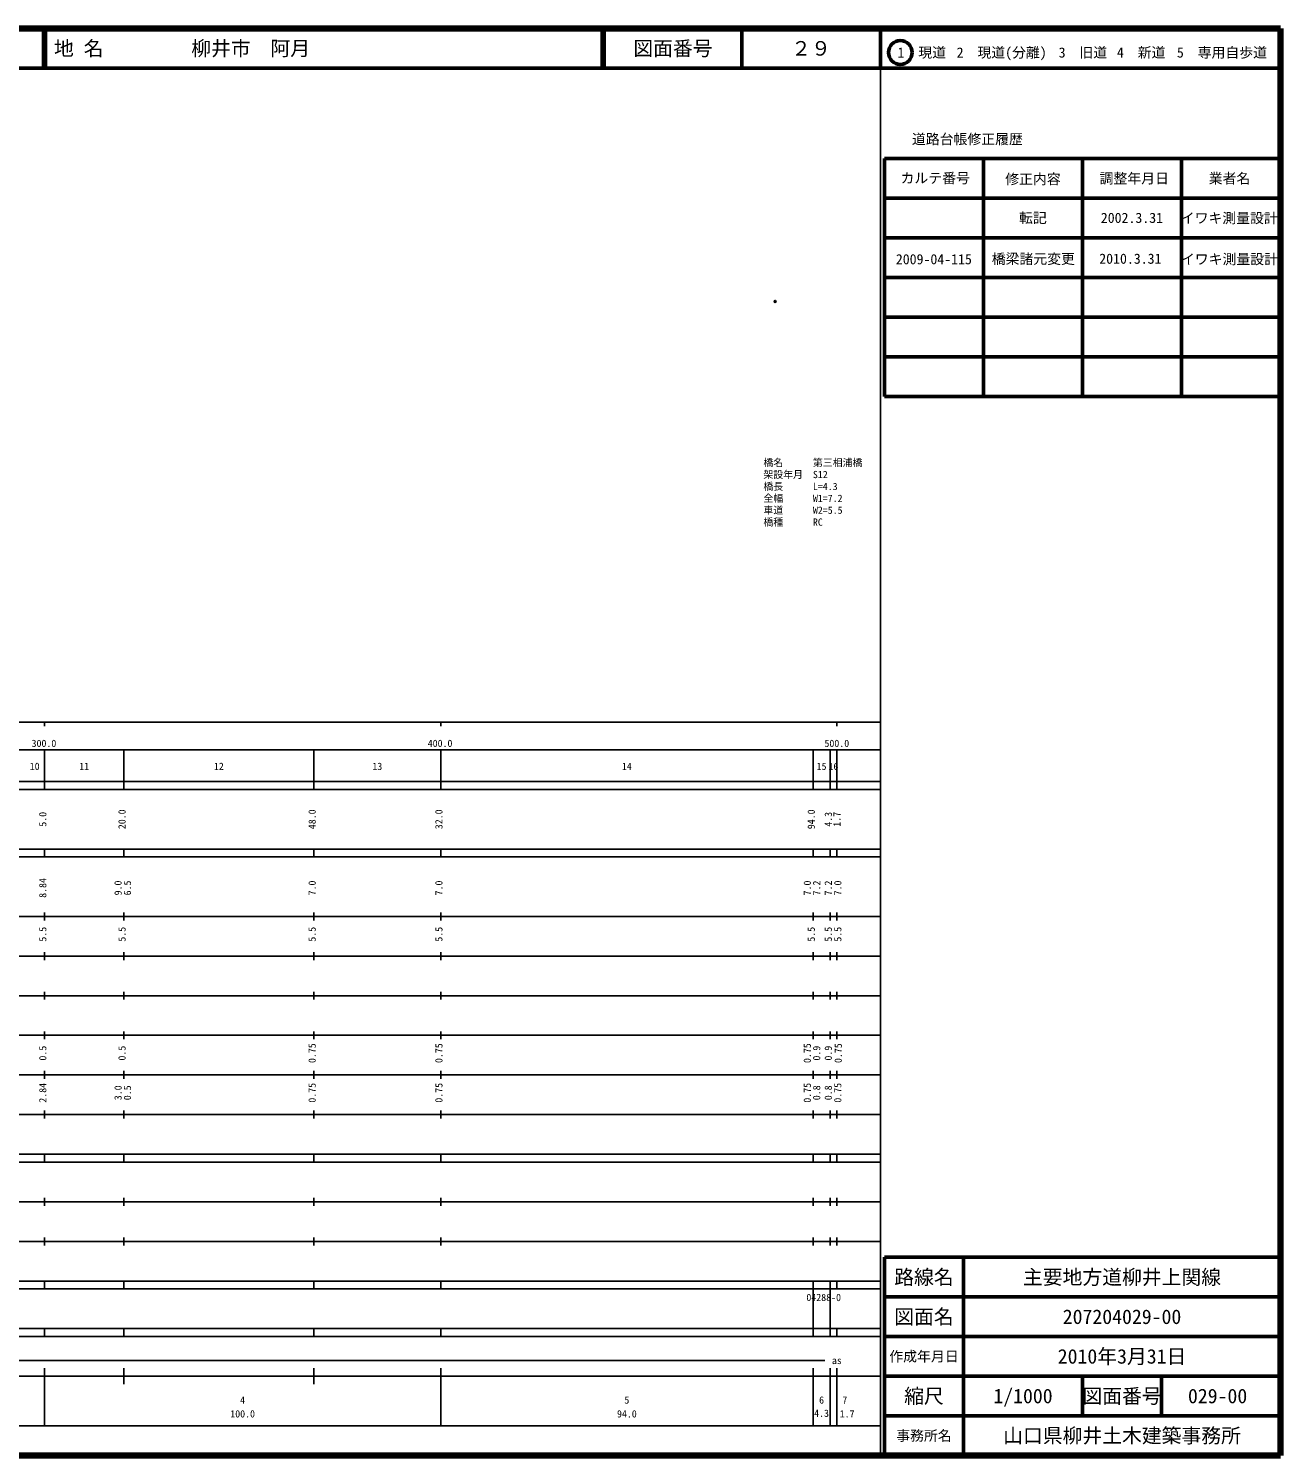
# Model space of a CAD drawing. Units: millimetres on the paper. Extents: x 40 to 680, y 20 to 380.
# Drawn here: x 363.9 to 680, y 20 to 380 of the extents above; entities that cross this region are included whole.
import ezdxf
from ezdxf.enums import TextEntityAlignment as Align

# ---------------------------------------------------------------- set-up
doc = ezdxf.new("R2010")
doc.units = ezdxf.units.MM
doc.header["$PDMODE"] = 32
doc.header["$PDSIZE"] = 0.5
for name, color, linetype in [('M-OTRS', 6, 'Continuous'), ('M-STR-HTXT', 7, 'Continuous'), ('M-TTL-TXT', 7, 'Continuous')]:
    doc.layers.add(name, color=color, linetype=linetype)
for name, color, linetype, lineweight in [('M-TTL', 2, 'Continuous', 140), ('M-TTL-BAND', 7, 'Continuous', 25), ('M-TTL-FRAM', 2, 'Continuous', 50), ('M-TTL-LINE', 7, 'Continuous', 50)]:
    doc.layers.add(name, color=color, linetype=linetype, lineweight=lineweight)
doc.styles.add('ＭＳ ゴシック', font='')
doc.styles.get('ＭＳ ゴシック').set_extended_font_data('MS Gothic')

msp = doc.modelspace()

# ---------------------------------------------------------------- linework, layer by layer
at = {"layer": 'M-OTRS'}
msp.add_point((552.414, 311.149), dxfattribs=at)
at = {"layer": 'M-TTL'}
for p, q in [((680, 380), (40, 380)), ((680, 20), (680, 380)), ((40, 20), (680, 20))]:
    msp.add_line(p, q, dxfattribs=at)
at = {"layer": 'M-TTL-BAND'}
for p, q in [((579, 20), (579, 370)), ((40, 205), (579, 205)), ((368, 205), (368, 204)), ((468, 205), (468, 204)), ((568, 205), (568, 204)), ((68, 198), (579, 198)), ((368, 188), (368, 198)), ((388, 188), (388, 198)), ((436, 188), (436, 198)), ((468, 188), (468, 198)), ((562, 188), (562, 198)), ((566.3, 188), (566.3, 198)), ((568, 188), (568, 198)), ((40, 190), (579, 190)), ((40, 188), (579, 188)), ((40, 173), (579, 173)), ((368, 171), (368, 173)), ((388, 171), (388, 173)), ((436, 171), (436, 173)), ((468, 171), (468, 173)), ((562, 171), (562, 173)), ((566.3, 171), (566.3, 173)), ((568, 171), (568, 173)), ((40, 171), (579, 171)), ((40, 156), (579, 156)), ((368, 155), (368, 157)), ((388, 155), (388, 157)), ((436, 155), (436, 157)), ((468, 155), (468, 157)), ((562, 155), (562, 157)), ((566.3, 155), (566.3, 157)), ((568, 155), (568, 157)), ((46, 146), (579, 146)), ((368, 145), (368, 147)), ((388, 145), (388, 147)), ((436, 145), (436, 147)), ((468, 145), (468, 147)), ((562, 145), (562, 147)), ((566.3, 145), (566.3, 147)), ((568, 145), (568, 147)), ((368, 135), (368, 137)), ((388, 135), (388, 137)), ((436, 135), (436, 137)), ((468, 135), (468, 137)), ((562, 135), (562, 137)), ((566.3, 135), (566.3, 137)), ((568, 135), (568, 137)), ((52, 136), (579, 136)), ((46, 126), (579, 126)), ((368, 125), (368, 127)), ((388, 125), (388, 127)), ((436, 125), (436, 127)), ((468, 125), (468, 127)), ((562, 125), (562, 127)), ((566.3, 125), (566.3, 127)), ((568, 125), (568, 127)), ((52, 116), (579, 116)), ((368, 115), (368, 117)), ((388, 115), (388, 117)), ((436, 115), (436, 117)), ((468, 115), (468, 117)), ((562, 115), (562, 117)), ((566.3, 115), (566.3, 117)), ((568, 115), (568, 117)), ((46, 106), (579, 106)), ((368, 105), (368, 107)), ((388, 105), (388, 107)), ((436, 105), (436, 107)), ((468, 105), (468, 107)), ((562, 105), (562, 107)), ((566.3, 105), (566.3, 107)), ((568, 105), (568, 107)), ((40, 96), (579, 96)), ((40, 94), (579, 94)), ((368, 94), (368, 96)), ((388, 94), (388, 96)), ((436, 94), (436, 96)), ((468, 94), (468, 96)), ((562, 94), (562, 96)), ((566.3, 94), (566.3, 96)), ((568, 94), (568, 96)), ((49, 84), (579, 84)), ((368, 83), (368, 85)), ((388, 83), (388, 85)), ((436, 83), (436, 85)), ((468, 83), (468, 85)), ((562, 83), (562, 85)), ((566.3, 83), (566.3, 85)), ((568, 83), (568, 85)), ((40, 74), (579, 74)), ((368, 73), (368, 75)), ((388, 73), (388, 75)), ((436, 73), (436, 75)), ((468, 73), (468, 75)), ((562, 73), (562, 75)), ((566.3, 73), (566.3, 75)), ((568, 73), (568, 75)), ((40, 64), (579, 64)), ((40, 62), (579, 62)), ((368, 62), (368, 64)), ((388, 62), (388, 64)), ((436, 62), (436, 64)), ((468, 62), (468, 64)), ((562, 62), (562, 64)), ((562, 52), (562, 62)), ((566.3, 62), (566.3, 64)), ((566.3, 52), (566.3, 62)), ((568, 62), (568, 64)), ((40, 52), (579, 52)), ((368, 50), (368, 52)), ((388, 50), (388, 52)), ((436, 50), (436, 52)), ((468, 50), (468, 52)), ((562, 50), (562, 52)), ((566.3, 50), (566.3, 52)), ((568, 50), (568, 52)), ((40, 50), (579, 50)), ((71, 44), (565, 44)), ((40, 40), (579, 40)), ((368, 27.5), (368, 42)), ((388, 38), (388, 42)), ((436, 38), (436, 42)), ((468, 27.5), (468, 42)), ((562, 27.5), (562, 42)), ((566.3, 27.5), (566.3, 42)), ((568, 27.5), (568, 42)), ((68, 27.5), (579, 27.5))]:
    msp.add_line(p, q, dxfattribs=at)
at = {"layer": 'M-TTL-FRAM'}
for p, q in [((580, 347.197), (580, 287.197)), ((580, 347.197), (680, 347.197)), ((580, 287.197), (680, 287.197)), ((680, 70), (580, 70)), ((580, 70), (580, 20))]:
    msp.add_line(p, q, dxfattribs=at)
at = {"layer": 'M-TTL-LINE'}
for p, q in [((367.75, 380), (367.75, 370)), ((368.25, 380), (368.25, 370)), ((508.747, 380), (508.747, 370)), ((509.247, 380), (509.247, 370)), ((543.997, 380), (543.997, 370)), ((579, 380), (579, 370)), ((40, 370), (680, 370)), ((605, 347.197), (605, 287.197)), ((630, 347.197), (630, 287.197)), ((655, 347.197), (655, 287.197)), ((580, 337.197), (680, 337.197)), ((580, 327.197), (680, 327.197)), ((580, 317.197), (680, 317.197)), ((580, 307.197), (680, 307.197)), ((580, 297.197), (680, 297.197)), ((600, 70), (600, 20)), ((680, 60), (580, 60)), ((680, 50), (580, 50)), ((680, 40), (580, 40)), ((630, 40), (630, 30)), ((650, 40), (650, 30)), ((680, 30), (580, 30))]:
    msp.add_line(p, q, dxfattribs=at)
msp.add_circle((584.031, 373.958), 3, dxfattribs=at)

# ---------------------------------------------------------------- texts
at = {"layer": 'M-STR-HTXT', "style": 'ＭＳ ゴシック'}
for s, p in [('橋名\u3000\u3000\u3000第三相浦橋', (549.463, 269.016)), ('架設年月\u3000S12', (549.463, 266.016)), ('橋長\u3000\u3000\u3000L=4.3', (549.463, 263.016)), ('全幅\u3000\u3000\u3000W1=7.2', (549.463, 260.016)), ('車道\u3000\u3000\u3000W2=5.5', (549.463, 257.016)), ('橋種\u3000\u3000\u3000RC', (549.463, 254.016))]:
    msp.add_text(s, height=1.833, dxfattribs=at).set_placement(p, align=Align.BOTTOM_LEFT)
at = {"layer": 'M-TTL-BAND', "style": 'ＭＳ ゴシック'}
for s, p in [('300.0', (367.844, 198.195)), ('400.0', (467.844, 198.195)), ('500.0', (568, 198.195)), ('500.0', (568, 198.195)), ('10', (365.5, 192.405)), ('11', (378, 192.405)), ('12', (412, 192.405)), ('13', (452, 192.405)), ('14', (515, 192.405)), ('15', (564.15, 192.405)), ('16', (567.15, 192.405)), ('as', (568, 42.5)), ('4', (418, 32.523)), ('5', (515, 32.523)), ('6', (564.15, 32.523)), ('7', (570.031, 32.523)), ('100.0', (418, 29.033)), ('94.0', (515, 29.033)), ('4.3', (564.15, 29.188)), ('1.7', (570.601, 29.033))]:
    msp.add_text(s, height=1.833, dxfattribs=at).set_placement(p, align=Align.BOTTOM_CENTER)
for s, p in [('5.0', (369, 180.5)), ('20.0', (389, 180.5)), ('48.0', (437, 180.5)), ('32.0', (469, 180.5)), ('94.0', (563, 180.5)), ('4.3', (567.3, 180.5)), ('1.7', (569.488, 180.5)), ('8.84', (369, 163.174)), ('9.0', (388, 163.174)), ('6.5', (390.37, 163.174)), ('7.0', (437, 163.174)), ('7.0', (469, 163.174)), ('7.0', (562, 163.174)), ('7.2', (564.37, 163.174)), ('7.2', (567.3, 163.174)), ('7.0', (569.71, 163.174)), ('5.5', (369, 151.5)), ('5.5', (389, 151.5)), ('5.5', (437, 151.5)), ('5.5', (469, 151.5)), ('5.5', (563, 151.5)), ('5.5', (567.3, 151.5)), ('5.5', (569.71, 151.5)), ('0.5', (369, 121.5)), ('0.5', (389, 121.5)), ('0.75', (437, 121.5)), ('0.75', (469, 121.5)), ('0.75', (562, 121.5)), ('0.9', (564.37, 121.5)), ('0.9', (567.3, 121.5)), ('0.75', (569.809, 121.5)), ('2.84', (369, 111.5)), ('3.0', (388, 111.5)), ('0.5', (390.37, 111.5)), ('0.75', (437, 111.5)), ('0.75', (469, 111.5)), ('0.75', (562, 111.5)), ('0.8', (564.37, 111.5)), ('0.8', (567.3, 111.5)), ('0.75', (569.702, 111.5))]:
    msp.add_text(s, height=1.833, rotation=90, dxfattribs=at).set_placement(p, align=Align.BOTTOM_CENTER)
msp.add_text('04288-0', height=1.833, dxfattribs=at).set_placement((560.323, 58.405), align=Align.BOTTOM_LEFT)
at = {"layer": 'M-TTL-TXT', "style": 'ＭＳ ゴシック'}
for s, p in [('地 名', (370.38, 375)), ('柳井市\u3000阿月', (405.024, 375))]:
    msp.add_text(s, height=3.666, dxfattribs=at).set_placement(p, align=Align.MIDDLE_LEFT)
for s, height, p in [('図面番号', 3.666, (526.622, 375)), ('２９', 3.666, (561.497, 375)), ('1\u3000現道', 2.566, (589.448, 373.958)), ('2\u3000現道(分離)', 2.566, (609.619, 373.958)), ('3\u3000旧道', 2.566, (630.121, 373.958)), ('4\u3000新道', 2.566, (644.824, 373.958)), ('5\u3000専用自歩道', 2.566, (665.228, 373.958)), ('道路台帳修正履歴', 2.566, (600.968, 352.113)), ('カルテ番号', 2.566, (592.839, 342.277)), ('修正内容', 2.566, (617.509, 342.023)), ('調整年月日', 2.566, (643.089, 342.197)), ('業者名', 2.566, (667.134, 342.197)), ('転記', 2.566, (617.5, 332.245)), ('2002.3.31', 2.566, (642.5, 332.245)), ('イワキ測量設計', 2.566, (667.077, 332.189)), ('2009-04-115', 2.566, (592.498, 321.807)), ('橋梁諸元変更', 2.566, (617.609, 321.901)), ('2010.3.31', 2.566, (642.102, 321.937)), ('イワキ測量設計', 2.566, (667.118, 321.826)), ('路線名', 3.666, (590, 65)), ('路線名', 3.666, (590, 65)), ('主要地方道柳井上関線', 3.666, (640, 65)), ('図面名', 3.666, (590, 55)), ('図面名', 3.666, (590, 55)), ('207204029-00', 3.666, (640, 55)), ('2010年3月31日', 3.666, (640, 45)), ('作成年月日', 2.566, (590, 45)), ('作成年月日', 2.566, (590, 45)), ('縮尺', 3.666, (590, 35)), ('縮尺', 3.666, (590, 35)), ('1/1000', 3.666, (615, 35)), ('図面番号', 3.666, (640, 35)), ('図面番号', 3.666, (640, 35)), ('029-00', 3.666, (664.125, 35)), ('事務所名', 2.566, (590, 25)), ('事務所名', 2.566, (590, 25)), ('山口県柳井土木建築事務所', 3.666, (640, 25))]:
    msp.add_text(s, height=height, dxfattribs=at).set_placement(p, align=Align.MIDDLE_CENTER)

doc.saveas('drawing.dxf')
